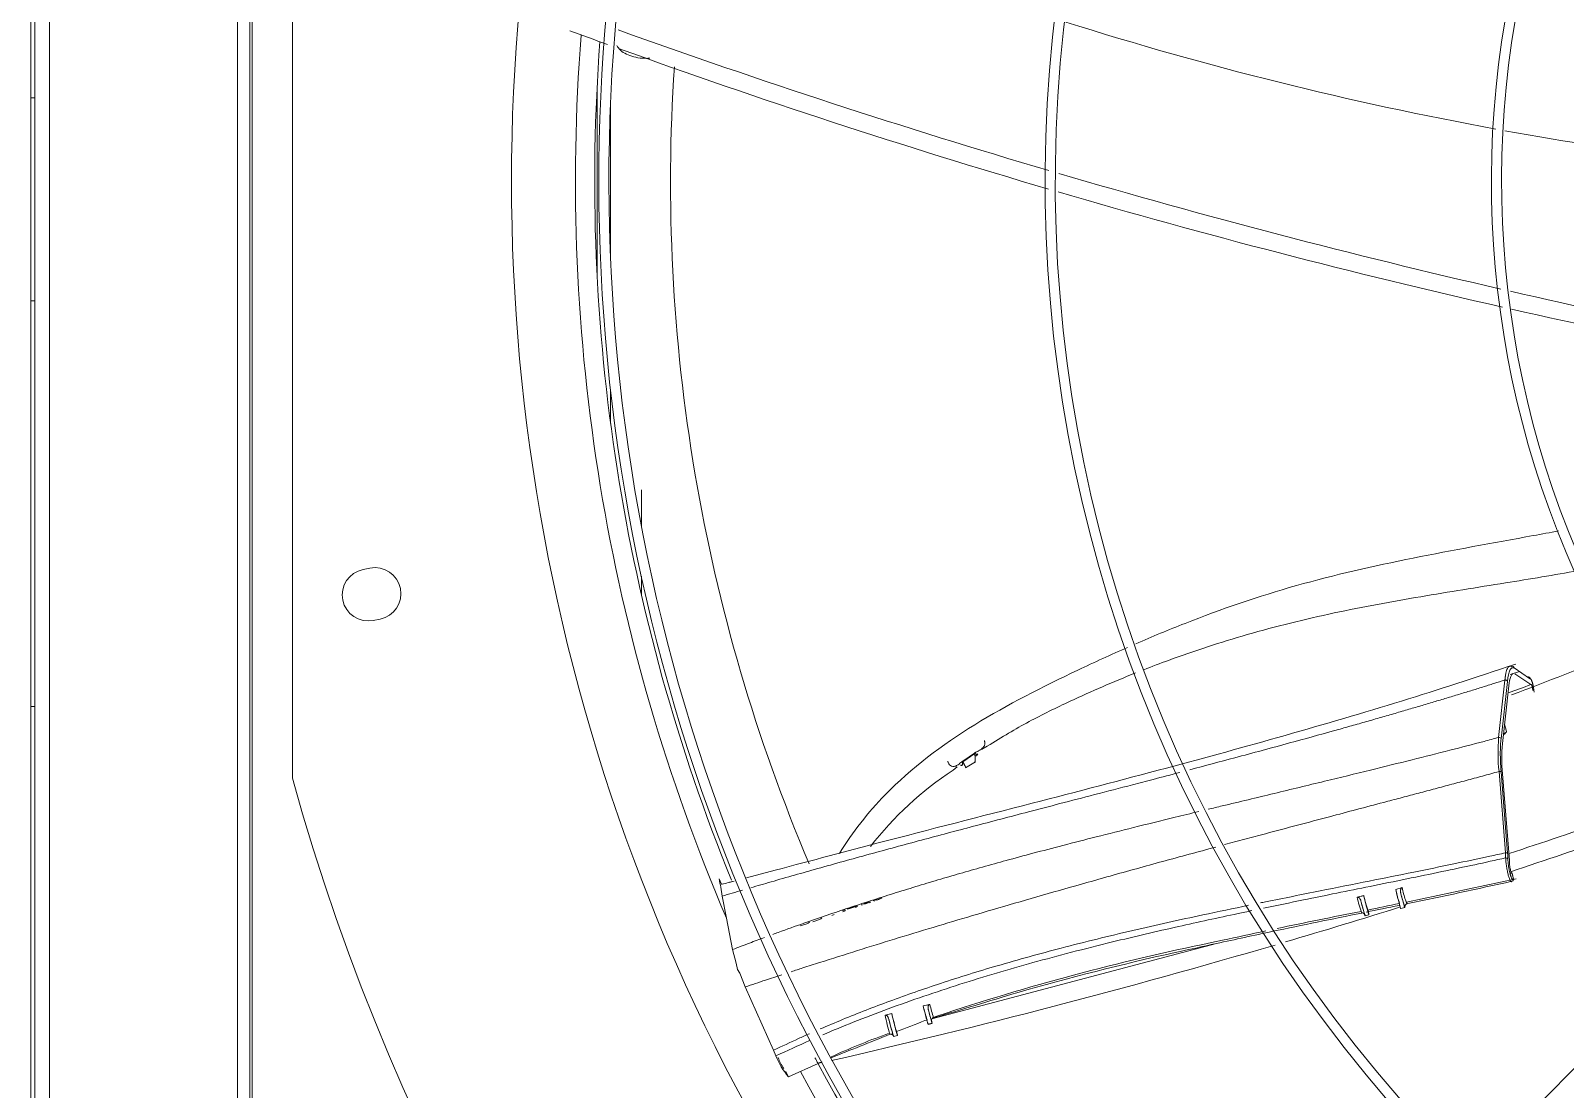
# Model space of a CAD drawing. Header units: millimetres. Extents: x 113490 to 142599, y -20467 to 115.
# Drawn here: x 123554.2 to 123932.5, y -11583.8 to -11322.9 of the extents above; entities that cross this region are included whole.
import ezdxf

# ---------------------------------------------------------------- set-up
doc = ezdxf.new("R2010")
doc.units = ezdxf.units.MM
doc.layers.add('DV3_0', color=7, linetype='Continuous')

msp = doc.modelspace()

# ---------------------------------------------------------------- linework, layer by layer
at = {"layer": 'DV3_0', "color": 7, "linetype": 'Continuous', "lineweight": 15}
for p, q in [((123554.24, -11906.49), (123554.24, -9742.49)), ((123555.24, -11906.49), (123555.24, -9742.49)), ((123605.24, -11847.85), (123605.24, -9857.26)), ((123608.24, -11847.85), (123608.24, -9857.26)), ((123618.74, -11212.82), (123618.74, -11507.16)), ((123554.24, -11339.48), (123555.24, -11339.48)), ((124136.2, -11374.23), (123802.6, -11712.53)), ((123555.24, -11389.48), (123554.24, -11389.48)), ((123704.75, -11444.84), (123704.75, -11436.07)), ((123637.85, -11455.38), (123636.19, -11455.72)), ((123704.75, -11461.9), (123704.75, -11457.32)), ((123638.68, -11468.27), (123640.35, -11467.94)), ((123921.13, -11480.84), (123918.84, -11481.58)), ((123919.85, -11479.98), (123923.64, -11482.54)), ((123923.97, -11484.07), (123920.04, -11481.39)), ((123923.45, -11482.22), (123923.45, -11482.22)), ((123918.54, -11484.4), (123916.96, -11498.62)), ((123555.24, -11489.48), (123554.24, -11489.48)), ((123917.98, -11495.66), (123917.49, -11493.83)), ((123786.82, -11500.95), (123783.93, -11502.95)), ((123788.59, -11500.06), (123789.98, -11499.25)), ((123781.6, -11505.13), (123782.57, -11504.37)), ((123783.93, -11502.95), (123784, -11503.09)), ((123784.63, -11504.58), (123787.05, -11503.1)), ((123916.98, -11506.04), (123918.7, -11527.45)), ((123737.72, -11529.82), (123730.62, -11531.69)), ((123919.67, -11531.96), (123919.3, -11530.37)), ((123723.88, -11531.96), (123724.52, -11533.29)), ((123724.33, -11534.02), (123724.62, -11536.21)), ((123724.62, -11533.27), (123724.52, -11533.29)), ((123727.59, -11532.49), (123726.4, -11532.81)), ((123890.66, -11534.53), (123892.28, -11534.08)), ((123893.29, -11537.66), (123920.31, -11531.98)), ((123724.62, -11536.21), (123725.71, -11541.62)), ((123757.13, -11538.88), (123755.47, -11539.42)), ((123757.14, -11538.93), (123755.89, -11539.34)), ((123757.47, -11538.73), (123757.13, -11538.88)), ((123757.41, -11538.81), (123757.14, -11538.93)), ((123757.6, -11538.67), (123757.41, -11538.81)), ((123757.54, -11538.99), (123757.8, -11538.84)), ((123757.8, -11538.84), (123758.04, -11538.61)), ((123758.94, -11538.32), (123759.26, -11538.37)), ((123759.98, -11537.97), (123759.49, -11538.09)), ((123759.94, -11538.08), (123759.58, -11538.16)), ((123760.21, -11537.99), (123759.94, -11538.08)), ((123760.26, -11537.88), (123759.98, -11537.97)), ((123760.55, -11537.85), (123760.21, -11537.99)), ((123760.67, -11537.71), (123760.26, -11537.88)), ((123760.74, -11537.71), (123760.55, -11537.85)), ((123760.85, -11537.57), (123760.74, -11537.71)), ((123761, -11537.82), (123761.24, -11537.59)), ((123761.9, -11537.24), (123762, -11537.35)), ((123762, -11537.35), (123762.32, -11537.4)), ((123762.41, -11537.19), (123762.24, -11537.13)), ((123762.55, -11537.12), (123762.28, -11537.14)), ((123763.05, -11537), (123762.55, -11537.12)), ((123763, -11537.11), (123762.64, -11537.19)), ((123763.28, -11537.03), (123763, -11537.11)), ((123763.32, -11536.91), (123763.05, -11537)), ((123763.61, -11536.88), (123763.28, -11537.03)), ((123763.73, -11536.75), (123763.32, -11536.91)), ((123763.8, -11536.75), (123763.61, -11536.88)), ((123763.99, -11536.59), (123763.73, -11536.75)), ((123881.13, -11536.47), (123881.82, -11536.28)), ((123881.82, -11536.28), (123882.79, -11536.04)), ((123882.8, -11536.09), (123881.82, -11536.28)), ((123882.8, -11536.09), (123882.79, -11536.04)), ((123891.93, -11539.26), (123892.9, -11539.01)), ((123725.71, -11541.62), (123727.23, -11549.36)), ((123743.89, -11543.55), (123745.55, -11542.99)), ((123745.55, -11542.99), (123745.89, -11542.83)), ((123745.89, -11542.83), (123746.14, -11542.63)), ((123747.01, -11542.5), (123748.67, -11541.94)), ((123748.67, -11541.94), (123749.01, -11541.79)), ((123749.01, -11541.79), (123749.25, -11541.59)), ((123751.65, -11540.95), (123752.27, -11540.74)), ((123754.91, -11539.6), (123754.29, -11539.8)), ((123754.36, -11540.06), (123754.98, -11539.86)), ((123754.98, -11539.86), (123754.85, -11539.4)), ((123883.09, -11541.02), (123884.06, -11540.78)), ((123727.23, -11549.36), (123728.13, -11552.7)), ((123846.48, -11547.85), (123776.36, -11566.45)), ((123845.26, -11547.66), (123847.99, -11547.07)), ((123728.13, -11552.7), (123728.46, -11554.25)), ((123728.46, -11554.25), (123728.97, -11555.15)), ((123728.97, -11555.15), (123730.34, -11558.58)), ((123730.34, -11558.58), (123737.31, -11574.2)), ((123764.79, -11565.51), (123766.44, -11565.14)), ((123774.21, -11563.27), (123775.74, -11562.88)), ((123774.21, -11563.27), (123775.86, -11562.89)), ((123776.42, -11566.2), (123777.82, -11565.7)), ((123774.63, -11566.88), (123775.09, -11566.73)), ((123775.16, -11566.74), (123774.63, -11566.88)), ((123775.44, -11567.8), (123776.41, -11567.56)), ((123775.45, -11567.77), (123776.41, -11567.53)), ((123776.41, -11567.53), (123776.32, -11567.17)), ((123764.99, -11570.31), (123765.65, -11570.08)), ((123766.91, -11570.73), (123766.89, -11570.64)), ((123766.91, -11570.76), (123767.88, -11570.52)), ((123767.87, -11570.39), (123767.66, -11569.6)), ((123737.31, -11574.2), (123737.91, -11575.57)), ((123749.24, -11577.1), (123749.18, -11577.02)), ((123741.01, -11580.72), (123748.28, -11577.43))]:
    msp.add_line(p, q, dxfattribs=at)
at = {"layer": 'DV3_0', "color": 7, "linetype": 'Continuous', "lineweight": 20}
for p, q in [((123558.84, -11903.49), (123558.84, -9745.49)), ((123608.84, -11862.07), (123608.84, -9845.59)), ((123693.84, -11383.52), (123693.84, -11336.47)), ((123697.16, -11379.64), (123697.16, -11340.34)), ((123697.16, -11419.76), (123697.16, -11411.56)), ((123916.02, -11497.11), (123917.58, -11482.96)), ((123916.62, -11497.45), (123918.19, -11483.28)), ((123786.9, -11501.09), (123784, -11503.09)), ((123917.71, -11525.54), (123916.11, -11505.5)), ((123918.24, -11525.65), (123916.64, -11505.61)), ((123917.75, -11526.8), (123917.71, -11525.54)), ((123919.67, -11532), (123919.34, -11530.58))]:
    msp.add_line(p, q, dxfattribs=at)
at = {"layer": 'DV3_0', "color": 7, "linetype": 'Continuous', "lineweight": 15}
for centre, radius, start, end in [((124150.24, -11359.99), 477.5, 136.9802, 223.0198), ((124150.24, -11359.99), 456, 136.2282, 225.3442), ((124150.24, -11359.99), 453.5, 135.9912, 225.5589), ((124150.24, -11359.99), 346, 136.506, 225.3203), ((124150.24, -11359.99), 343.5, 135.6595, 225.6229), ((125250.25, -9969.73), 1840.9, 220.96503, 227.76772), ((124150.24, -11359.99), 236, 136.9648, 225.2631), ((124150.24, -11359.99), 233.5, 136.5342, 225.7814), ((124324, -9595.72), 1840.9, 249.75902, 250.0659), ((124348.03, -9514.29), 1921.39, 250.25788, 253.58726), ((124072.5, -10489.2), 872.25, 252.43948, 259.62023), ((124150.24, -11359.99), 457, 175.6931, 202.1465), ((124324, -9595.72), 1840.9, 250.1557, 253.62673), ((124072.5, -10489.2), 872.25, 259.76861, 265.86893), ((124348.03, -9514.29), 1921.39, 253.66402, 257.02308), ((124324, -9595.72), 1840.9, 253.70468, 257.22546), ((124348.03, -9514.29), 1921.39, 257.09501, 260.12283), ((124324, -9595.72), 1840.9, 257.29812, 260.49472), ((123637.43, -11461.99), 6.4, 101.25, 281.25), ((123639.1, -11461.66), 6.4, 281.25, 101.25), ((123614.11, -10669.83), 871.89, 290.47901, 292.33228), ((123578.74, -10566.14), 980.7, 290.2634, 290.61082), ((123776.32, -11507.47), 12.36, 31.0863, 31.8376), ((123956.03, -11502.21), 39.24, 174.7559, 185.6061), ((123829.21, -11577.14), 86.33, 123.4772, 141.9595), ((124150.24, -11359.99), 551.5, 195.4775, 254.5225), ((123319.22, -9701.77), 1919.9, 288.19223, 289.74418), ((123339.8, -9772.02), 1851.09, 288.2319, 289.91843), ((123914.4, -11529.93), 24.19, 190.9795, 199.6375), ((123908.1, -11531.62), 16.01, 188.8273, 200.2081), ((123919.18, -11532.07), 0.5, 330.9289, 12.9262), ((123339.8, -9772.02), 1851.09, 286.43453, 287.35195), ((123906.62, -11531.1), 26.05, 191.8874, 200.9495), ((123905.25, -11531.88), 22.84, 190.619, 201.0388), ((123735.24, -10805.57), 748.94, 281.43776, 282.05045), ((123893.61, -11538.8), 0.682, 100.6555, 179.6082), ((124185.75, -13086.93), 1576.47, 101.10452, 101.8727), ((123882.34, -11541.1), 0.775, 14.577, 74.918), ((123424, -9548.27), 2043.73, 281.93018, 282.32762), ((124185.75, -13086.93), 1576.47, 101.97651, 102.37149), ((123339.8, -9772.02), 1851.09, 282.85376, 286.35055), ((123962.64, -12121.51), 585.73, 101.56002, 108.39319), ((123627.84, -10575.34), 996.79, 282.07121, 282.67051), ((121942.22, -5475.5), 6361.01, 286.762242, 286.955844), ((123821.45, -11553.68), 57.87, 191.8004, 196.6527), ((123827.19, -11550.91), 62.39, 193.1783, 197.4298), ((123835.98, -11548.14), 63.6, 193.7672, 196.9844), ((123775.82, -11562.68), 0.217, 249.4082, 281.2988), ((123815.06, -11554.98), 50.66, 193.4884, 198.1214), ((124111.63, -12438.16), 934.19, 111.14595, 111.60499), ((123777.43, -11566.87), 1.15, 158.6355, 195.001), ((123777.01, -11567.18), 0.98, 106.1831, 132.1162), ((122641.24, -8765.95), 3021.46, 291.55519, 291.85481), ((123817.17, -11716.99), 155.68, 109.5835, 114.9362), ((123753.43, -11569.72), 16.59, 200.6412, 221.5271), ((123748.11, -11572.73), 10.18, 198.7545, 215.5358), ((124150.24, -11359.99), 464.96, 208.158, 208.3412), ((124150.24, -11359.99), 457, 208.4298, 225.4011)]:
    msp.add_arc(centre, radius, start, end, dxfattribs=at)
at = {"layer": 'DV3_0', "color": 7, "linetype": 'Continuous', "lineweight": 20}
for centre, radius, start, end in [((124150.24, -11359.99), 461.75, 175.5375, 203.1631), ((124141.56, -11360.32), 429.63, 176.1966, 203.0131), ((123961.26, -11500.81), 45.39, 175.3182, 185.9265), ((123898.38, -11527.28), 19.93, 0.7189, 4.7029), ((123503.02, -9651.69), 1926.37, 281.69945, 282.47942), ((123915.8, -11529.61), 34.61, 193.3187, 199.0477), ((123503.02, -9651.69), 1926.37, 281.38636, 281.63535), ((123929.95, -11526.44), 39.1, 193.4878, 198.6422), ((123908.1, -11531.62), 16.01, 200.2081, 203.8309), ((124792.95, -16025.12), 4576.28, 101.47805, 101.75882), ((123986.85, -12223.32), 689.87, 102.60617, 105.9473), ((123816.93, -11553.88), 42.73, 194.0223, 198.1249), ((123831.62, -11550.05), 57.22, 192.9705, 196.4331), ((124148.82, -11361.4), 455.08, 208.1401, 208.34), ((124150.24, -11359.99), 461.75, 208.3699, 225.4011)]:
    msp.add_arc(centre, radius, start, end, dxfattribs=at)
for centre, major_axis, ratio, start_param, end_param in [((123921.94, -11496.51), (2.47, -16.6), 0.179754, 3.019318, 3.763452), ((123919.37, -11480.06), (-0.218, -0.45), 0.976139, 2.165143, 3.931409), ((123923.02, -11477.26), (0.83, -5.36), 0.179908, -0.200081, -0.039458), ((123917.71, -11483.35), (-0.498, 0.049), 0.805706, 3.450205, 5.061922), ((123916.13, -11497.52), (-0.496, 0.063), 0.833159, 3.472934, 5.046604), ((123917.76, -11525.72), (-0.498, -0.04), 0.37387, 3.336805, 4.768335), ((123917.82, -11527.11), (-0.5, -0.005), 0.617283, 3.372309, 4.844377), ((123919.18, -11532.07), (-0.437, 0.243), 0.958352, 3.141576, 3.823082), ((123919.18, -11532.07), (-0.487, -0.112), 0.366919, 2.946969, 3.140847), ((123882.44, -11541.03), (0.698, 0.05), 0.984426, 1.359553, 1.70257)]:
    msp.add_ellipse(centre, major_axis=major_axis, ratio=ratio, start_param=start_param, end_param=end_param, dxfattribs=at)
at = {"layer": 'DV3_0', "color": 7, "linetype": 'Continuous', "lineweight": 15}
for centre, major_axis, ratio, start_param, end_param in [((123923.16, -11482.62), (-0.319, -0.385), 0.964026, 2.39814, 4.055708), ((122638.16, -12010.67), (1052.8, 567.59), 0.529579, -0.151955, -0.148725), ((123891.19, -11536.35), (-0.74, 2.91), 0.031385, 0.886622, 3.141596), ((123919.18, -11532.07), (-0.437, 0.243), 0.958352, 2.27676, 3.141576), ((123882.36, -11538.12), (-0.74, 2.91), 0.031385, 1.377637, 3.141593), ((123883.32, -11537.87), (-0.74, 2.91), 0.031385, 0.880663, 3.86689), ((123892.16, -11536.11), (-0.74, 2.91), 0.031385, 1.37262, 3.36681), ((123767.07, -11567.32), (-0.81, 3.2), 0.031385, 0.813261, 3.41258), ((123774.7, -11564.89), (-0.74, 2.91), 0.031385, 0.97146, 3.141593), ((123775.67, -11564.65), (-0.74, 2.91), 0.031385, 1.418641, 3.277547), ((123766.1, -11567.56), (-0.81, 3.2), 0.031385, 1.319686, 3.141593)]:
    msp.add_ellipse(centre, major_axis=major_axis, ratio=ratio, start_param=start_param, end_param=end_param, dxfattribs=at)
for points, knots in [([(123706.85, -11329.71), (123706.21, -11329.76), (123705.57, -11329.76), (123703.5, -11329.61), (123702.14, -11329.26), (123699.94, -11328.17), (123699.1, -11327.42), (123698.71, -11326.59)], [0.3920382, 0.3920382, 0.3920382, 0.3920382, 0.5, 0.5, 0.75, 0.75, 1, 1, 1, 1]), ([(123930.81, -11446.21), (123928.72, -11446.6), (123926.64, -11446.98), (123914.59, -11449.17), (123904.71, -11450.94), (123885.18, -11454.88), (123875.56, -11457.04), (123856.8, -11462.32), (123847.68, -11465.47), (123834.67, -11470.59), (123830.63, -11472.26), (123826.63, -11474)], [0.0988758, 0.0988758, 0.0988758, 0.0988758, 0.125, 0.125, 0.25, 0.25, 0.375, 0.375, 0.5, 0.5, 0.5569003, 0.5569003, 0.5569003, 0.5569003]), ([(123828.56, -11480.41), (123830.58, -11479.62), (123838.98, -11476.44), (123854.51, -11471.34), (123875.31, -11466.23), (123896.65, -11462.37), (123916.6, -11459.2), (123929.74, -11457.07), (123935.58, -11456.01)], [0.2428611, 0.2428611, 0.2428611, 0.2428611, 0.2795611, 0.3948142, 0.5195556, 0.6421753, 0.7617357, 0.8637565, 0.8637565, 0.8637565, 0.8637565]), ([(123824.59, -11474.9), (123820.48, -11476.71), (123816.4, -11478.58), (123803.63, -11484.63), (123794.98, -11488.98), (123778.82, -11498.96), (123771.3, -11504.6), (123760.6, -11515.6), (123756.8, -11520.37), (123753.54, -11525.66)], [0.5665409, 0.5665409, 0.5665409, 0.5665409, 0.625, 0.625, 0.75, 0.75, 0.875, 0.875, 0.9567536, 0.9567536, 0.9567536, 0.9567536]), ([(123920.28, -11479.01), (123909.96, -11482.42), (123892.49, -11488.17), (123863.17, -11496.76), (123832.92, -11505.04), (123799.71, -11513.7), (123766.78, -11522.09), (123747.15, -11527.31), (123737.72, -11529.82)], [0, 0, 0, 0, 0.15645, 0.313934, 0.474258, 0.65466, 0.859412, 1, 1, 1, 1]), ([(123789.98, -11499.25), (123793.72, -11496.96), (123799.86, -11493.23), (123809.65, -11488.5), (123818.4, -11484.55), (123823.81, -11482.3), (123826.56, -11481.2)], [0, 0, 0, 0, 0.0674341, 0.1313492, 0.1805317, 0.2307038, 0.2307038, 0.2307038, 0.2307038]), ([(123919.58, -11481.36), (123919.56, -11481.37), (123919.47, -11481.41), (123919.3, -11481.55), (123919.1, -11481.86), (123918.92, -11482.31), (123918.79, -11482.75), (123918.71, -11483.16), (123918.65, -11483.47), (123918.59, -11483.89), (123918.56, -11484.22), (123918.54, -11484.4)], [0.2206589, 0.2206589, 0.2206589, 0.2206589, 0.2457421, 0.3663177, 0.4945423, 0.6134411, 0.7461812, 0.7911285, 0.8485935, 0.918337, 1, 1, 1, 1]), ([(123918.7, -11479.55), (123918.72, -11479.54), (123918.8, -11479.51), (123918.92, -11479.5), (123919.06, -11479.52), (123919.16, -11479.57), (123919.21, -11479.59)], [0.7789943, 0.7789943, 0.7789943, 0.7789943, 0.8174029, 0.8795263, 0.9404048, 1, 1, 1, 1]), ([(123923.81, -11482.62), (123923.83, -11482.63), (123923.88, -11482.64), (123923.95, -11482.7), (123924.02, -11482.8), (123924.08, -11482.92), (123924.15, -11483.06), (123924.21, -11483.2), (123924.26, -11483.35), (123924.3, -11483.5), (123924.35, -11483.64), (123924.39, -11483.78), (123924.43, -11483.94), (123924.47, -11484.13), (123924.52, -11484.34), (123924.57, -11484.59), (123924.61, -11484.85), (123924.66, -11485.12), (123924.7, -11485.38), (123924.73, -11485.66), (123924.75, -11485.84), (123924.76, -11485.94)], [0, 0, 0, 0, 0.070656, 0.138985, 0.205034, 0.267514, 0.324952, 0.376491, 0.422024, 0.462559, 0.49991, 0.536192, 0.5739, 0.615856, 0.664062, 0.718193, 0.775155, 0.831278, 0.884322, 0.938551, 1, 1, 1, 1]), ([(123924.45, -11485.52), (123924.44, -11485.47), (123924.43, -11485.37), (123924.41, -11485.23), (123924.39, -11485.08), (123924.37, -11484.95), (123924.34, -11484.77), (123924.29, -11484.57), (123924.23, -11484.35), (123924.18, -11484.22), (123924.13, -11484.13), (123924.1, -11484.08), (123924.06, -11484.05), (123924.03, -11484.03), (123924, -11484.04), (123923.98, -11484.06), (123923.97, -11484.07)], [0, 0, 0, 0, 0.061484, 0.120759, 0.17791, 0.233099, 0.286578, 0.387652, 0.494958, 0.599985, 0.656741, 0.717347, 0.789284, 0.851454, 0.928238, 1, 1, 1, 1]), ([(123917.96, -11495.58), (123917.98, -11495.67), (123917.9, -11495.83), (123917.62, -11496.03), (123917.43, -11496.1), (123917.32, -11496.14)], [0.5009267, 0.5009267, 0.5009267, 0.5009267, 0.7479007, 0.8535179, 1, 1, 1, 1]), ([(123917.34, -11496.1), (123917.37, -11496.09), (123917.44, -11496.07), (123917.53, -11496.07), (123917.58, -11496.09), (123917.61, -11496.11), (123917.62, -11496.13), (123917.63, -11496.16), (123917.61, -11496.19), (123917.58, -11496.24), (123917.5, -11496.29), (123917.43, -11496.32), (123917.4, -11496.33)], [0, 0, 0, 0, 0.124634, 0.249634, 0.374563, 0.424786, 0.500012, 0.562745, 0.625486, 0.750415, 0.875412, 1, 1, 1, 1]), ([(123786.9, -11501.09), (123786.91, -11501.16), (123786.93, -11501.31), (123786.96, -11501.52), (123786.98, -11501.73), (123787, -11501.92), (123787.02, -11502.11), (123787.03, -11502.29), (123787.03, -11502.46), (123787.03, -11502.61), (123787.02, -11502.75), (123787, -11502.88), (123786.98, -11502.99), (123786.95, -11503.08), (123786.91, -11503.16), (123786.86, -11503.22), (123786.82, -11503.24), (123786.8, -11503.25)], [0, 0, 0, 0, 0.0319985, 0.0644103, 0.0972083, 0.1303695, 0.1638756, 0.1977141, 0.2318782, 0.2663682, 0.3011914, 0.3363627, 0.3719057, 0.4078521, 0.444243, 0.4811279, 0.5185658, 0.5185658, 0.5185658, 0.5185658]), ([(123789.28, -11497.89), (123789.3, -11497.94), (123789.32, -11498.03), (123789.35, -11498.16), (123789.38, -11498.29), (123789.39, -11498.41), (123789.39, -11498.53), (123789.39, -11498.64), (123789.38, -11498.8), (123789.33, -11499.01), (123789.19, -11499.3), (123788.94, -11499.63), (123788.53, -11499.99), (123788.11, -11500.26), (123787.74, -11500.46), (123787.48, -11500.59), (123787.27, -11500.69), (123787.11, -11500.77), (123787.03, -11500.81), (123786.96, -11500.85), (123786.88, -11500.9), (123786.84, -11500.93), (123786.82, -11500.95)], [0, 0, 0, 0, 0.032328, 0.063073, 0.092245, 0.119888, 0.146068, 0.170876, 0.194414, 0.256978, 0.319523, 0.419318, 0.545451, 0.702088, 0.765789, 0.831971, 0.904287, 0.924636, 0.944337, 0.963782, 0.98257, 1, 1, 1, 1]), ([(123787.51, -11501.17), (123787.55, -11501.21), (123787.61, -11501.29), (123787.65, -11501.41), (123787.6, -11501.44), (123787.46, -11501.37), (123787.32, -11501.27), (123787.17, -11501.15), (123787.05, -11501.07), (123786.98, -11501.05), (123786.93, -11501.06), (123786.91, -11501.08), (123786.9, -11501.09)], [0, 0, 0, 0, 0.126378, 0.21914, 0.466092, 0.602057, 0.745168, 0.891066, 0.957479, 0.981985, 0.99081, 1, 1, 1, 1]), ([(123787.51, -11501.17), (123787.51, -11501.2), (123787.5, -11501.26), (123787.48, -11501.34), (123787.46, -11501.4), (123787.43, -11501.46), (123787.4, -11501.51), (123787.37, -11501.55), (123787.33, -11501.58), (123787.29, -11501.6), (123787.25, -11501.61), (123787.2, -11501.62), (123787.15, -11501.61), (123787.1, -11501.6), (123787.04, -11501.57), (123786.99, -11501.55), (123786.96, -11501.53)], [0, 0, 0, 0, 0.0396478, 0.0788683, 0.1176969, 0.1561688, 0.1943187, 0.232181, 0.2697894, 0.3071769, 0.3443762, 0.3814187, 0.4183352, 0.4551558, 0.4919094, 0.5415641, 0.5415641, 0.5415641, 0.5415641]), ([(123783.93, -11502.95), (123783.87, -11502.99), (123783.72, -11503.1), (123783.42, -11503.34), (123783.05, -11503.65), (123782.51, -11504.01), (123781.9, -11504.31), (123781.19, -11504.26), (123780.57, -11503.79), (123780.35, -11503.3), (123780.22, -11503)], [0, 0, 0, 0, 0.04318, 0.110156, 0.237581, 0.354066, 0.528948, 0.673893, 0.807982, 1, 1, 1, 1]), ([(123784, -11503.09), (123783.99, -11503.1), (123783.96, -11503.14), (123783.95, -11503.19), (123783.93, -11503.27), (123783.92, -11503.36), (123783.9, -11503.49), (123783.88, -11503.67), (123783.82, -11503.85), (123783.73, -11504.02), (123783.57, -11504.1), (123783.48, -11503.94), (123783.44, -11503.87)], [0, 0, 0, 0, 0.012152, 0.036167, 0.072819, 0.121928, 0.182541, 0.276734, 0.444448, 0.565014, 0.79299, 1, 1, 1, 1]), ([(123783.44, -11503.87), (123783.44, -11503.87), (123783.45, -11503.89), (123783.47, -11503.92), (123783.49, -11503.94), (123783.51, -11503.97), (123783.52, -11503.99), (123783.53, -11503.99)], [0, 0, 0, 0, 0.0162808, 0.0362064, 0.0597339, 0.0868175, 0.1174109, 0.1174109, 0.1174109, 0.1174109]), ([(123784, -11503.09), (123784.02, -11503.15), (123784.08, -11503.27), (123784.16, -11503.43), (123784.23, -11503.58), (123784.3, -11503.72), (123784.36, -11503.84), (123784.42, -11503.96), (123784.48, -11504.07), (123784.53, -11504.16), (123784.57, -11504.24), (123784.61, -11504.31), (123784.65, -11504.37), (123784.68, -11504.42), (123784.71, -11504.45), (123784.73, -11504.48), (123784.75, -11504.49), (123784.76, -11504.49), (123784.77, -11504.49), (123784.77, -11504.49)], [0, 0, 0, 0, 0.0318903, 0.0633931, 0.0945091, 0.1252398, 0.1555879, 0.1855574, 0.2151535, 0.2443828, 0.2732533, 0.3017752, 0.3299622, 0.3578293, 0.3853906, 0.4126604, 0.4396522, 0.4663794, 0.4748855, 0.4748855, 0.4748855, 0.4748855]), ([(123918.7, -11527.45), (123918.69, -11527.47), (123918.69, -11527.52), (123918.68, -11527.6), (123918.67, -11527.7), (123918.67, -11527.87), (123918.68, -11528.07), (123918.69, -11528.33), (123918.72, -11528.59), (123918.77, -11528.96), (123918.85, -11529.42), (123918.97, -11529.92), (123919.08, -11530.24), (123919.17, -11530.43), (123919.22, -11530.51), (123919.26, -11530.55), (123919.29, -11530.57), (123919.32, -11530.58), (123919.34, -11530.58), (123919.34, -11530.58)], [0, 0, 0, 0, 0.024695, 0.053782, 0.087879, 0.127694, 0.203988, 0.253847, 0.318526, 0.37839, 0.501334, 0.62403, 0.747508, 0.806312, 0.8729, 0.899948, 0.936287, 0.974327, 1, 1, 1, 1]), ([(123919.34, -11530.58), (123919.35, -11530.57), (123919.35, -11530.57), (123919.35, -11530.57), (123919.33, -11530.56), (123919.3, -11530.55), (123919.23, -11530.54), (123919.15, -11530.53), (123919.05, -11530.54), (123918.95, -11530.55), (123918.88, -11530.56), (123918.84, -11530.57)], [0, 0, 0, 0, 0.087092, 0.172213, 0.257026, 0.380631, 0.50268, 0.627614, 0.750237, 0.875771, 1, 1, 1, 1]), ([(123891.93, -11535.56), (123891.91, -11535.51), (123891.89, -11535.41), (123891.86, -11535.26), (123891.85, -11535.13), (123891.83, -11535), (123891.83, -11534.83), (123891.84, -11534.65), (123891.9, -11534.45), (123891.97, -11534.3), (123892.07, -11534.19), (123892.17, -11534.12), (123892.24, -11534.09), (123892.28, -11534.08)], [0, 0, 0, 0, 0.088851, 0.173568, 0.254282, 0.331144, 0.404329, 0.55088, 0.680167, 0.780153, 0.868435, 0.936175, 1, 1, 1, 1]), ([(123919.29, -11532.55), (123919.28, -11532.56), (123919.27, -11532.59), (123919.24, -11532.62), (123919.22, -11532.64), (123919.2, -11532.66), (123919.17, -11532.67), (123919.15, -11532.67), (123919.1, -11532.65), (123919.02, -11532.6), (123918.94, -11532.49), (123918.91, -11532.42)], [0, 0, 0, 0, 0.0206902, 0.0405381, 0.0595432, 0.0777058, 0.0950265, 0.1115061, 0.1271451, 0.1930185, 0.2534069, 0.2534069, 0.2534069, 0.2534069]), ([(123881.13, -11536.47), (123881.15, -11536.46), (123881.19, -11536.45), (123881.25, -11536.45), (123881.3, -11536.45), (123881.39, -11536.46), (123881.51, -11536.5), (123881.64, -11536.6), (123881.78, -11536.74), (123881.89, -11536.92), (123881.98, -11537.12), (123882.06, -11537.34), (123882.1, -11537.5), (123882.12, -11537.58)], [0, 0, 0, 0, 0.032379, 0.064877, 0.098196, 0.132989, 0.220633, 0.319533, 0.44843, 0.594641, 0.718998, 0.853852, 1, 1, 1, 1]), ([(123893.48, -11538.08), (123893.46, -11538.08), (123893.42, -11538.09), (123893.35, -11538.12), (123893.2, -11538.2), (123893.07, -11538.35), (123892.98, -11538.52), (123892.93, -11538.66), (123892.91, -11538.77), (123892.9, -11538.87), (123892.9, -11538.91), (123892.9, -11538.94)], [0, 0, 0, 0, 0.0308, 0.062191, 0.13033, 0.312414, 0.440895, 0.587725, 0.713605, 0.850761, 1, 1, 1, 1]), ([(123764.79, -11565.51), (123764.81, -11565.51), (123764.85, -11565.5), (123764.91, -11565.5), (123764.97, -11565.51), (123765.06, -11565.53), (123765.17, -11565.58), (123765.31, -11565.69), (123765.44, -11565.85), (123765.55, -11566.05), (123765.65, -11566.28), (123765.73, -11566.52), (123765.78, -11566.7), (123765.8, -11566.79)], [0, 0, 0, 0, 0.029358, 0.059261, 0.090527, 0.123873, 0.209457, 0.309205, 0.438254, 0.585956, 0.712395, 0.850229, 1, 1, 1, 1]), ([(123775.47, -11564.23), (123775.46, -11564.18), (123775.43, -11564.08), (123775.41, -11563.94), (123775.39, -11563.8), (123775.39, -11563.64), (123775.4, -11563.46), (123775.43, -11563.28), (123775.49, -11563.14), (123775.57, -11563.03), (123775.65, -11562.94), (123775.71, -11562.9), (123775.74, -11562.88)], [0, 0, 0, 0, 0.101988, 0.199112, 0.29162, 0.379801, 0.524136, 0.654838, 0.75935, 0.85428, 0.929517, 1, 1, 1, 1]), ([(123766, -11570.26), (123766.02, -11570.25), (123766.05, -11570.24), (123766.11, -11570.23), (123766.16, -11570.22), (123766.24, -11570.22), (123766.34, -11570.23), (123766.51, -11570.27), (123766.67, -11570.37), (123766.79, -11570.49), (123766.85, -11570.58), (123766.87, -11570.62), (123766.89, -11570.64)], [0, 0, 0, 0, 0.050319, 0.100915, 0.151856, 0.203202, 0.306476, 0.420612, 0.688125, 0.841016, 0.929395, 1, 1, 1, 1]), ([(123748.28, -11577.43), (123748.31, -11577.42), (123748.38, -11577.39), (123748.47, -11577.36), (123748.56, -11577.32), (123748.68, -11577.28), (123748.82, -11577.23), (123748.97, -11577.19), (123749.1, -11577.15), (123749.19, -11577.13), (123749.23, -11577.11), (123749.24, -11577.1), (123749.24, -11577.1), (123749.24, -11577.1)], [0, 0, 0, 0, 0.062517, 0.125211, 0.188491, 0.252013, 0.379928, 0.50779, 0.633992, 0.757648, 0.879107, 0.939522, 1, 1, 1, 1])]:
    msp.add_open_spline(points, degree=3, knots=knots, dxfattribs=at)
at = {"layer": 'DV3_0', "color": 7, "linetype": 'Continuous', "lineweight": 20}
for points, knots in [([(123917.58, -11482.96), (123917.58, -11482.88), (123917.59, -11482.74), (123917.61, -11482.55), (123917.63, -11482.39), (123917.65, -11482.25), (123917.66, -11482.15), (123917.69, -11481.93), (123917.74, -11481.64), (123917.84, -11481.13), (123917.97, -11480.61), (123918.17, -11480.11), (123918.39, -11479.76), (123918.58, -11479.6), (123918.68, -11479.56), (123918.7, -11479.55)], [0, 0, 0, 0, 0.0298431, 0.0562608, 0.079214, 0.0986714, 0.1146082, 0.1270052, 0.1941541, 0.2536274, 0.3863546, 0.5051986, 0.6334618, 0.7540799, 0.7789943, 0.7789943, 0.7789943, 0.7789943]), ([(123917.58, -11482.96), (123916.67, -11483.24), (123914.84, -11483.82), (123912.05, -11484.69), (123909.17, -11485.59), (123906.2, -11486.49), (123903.15, -11487.42), (123900.01, -11488.36), (123896.78, -11489.32), (123893.46, -11490.3), (123890.05, -11491.29), (123886.55, -11492.3), (123882.96, -11493.32), (123879.29, -11494.37), (123873.13, -11496.09), (123863.69, -11498.7), (123851.81, -11501.91), (123843.61, -11504.08), (123839.92, -11505.06)], [0, 0, 0, 0, 0.014183, 0.0288022, 0.0438596, 0.0593574, 0.0752979, 0.0916834, 0.108516, 0.1257975, 0.14353, 0.1617153, 0.1803553, 0.199452, 0.2190068, 0.2761651, 0.3462044, 0.4033553, 0.4033553, 0.4033553, 0.4033553]), ([(123916.02, -11497.11), (123914.82, -11497.43), (123910.82, -11498.49), (123903.72, -11500.33), (123894.39, -11502.68), (123884.1, -11505.23), (123872.76, -11507.99), (123860.58, -11510.92), (123851.01, -11513.22), (123845.6, -11514.52), (123844.45, -11514.8)], [0, 0, 0, 0, 0.0191542, 0.0640617, 0.113509, 0.1678338, 0.2276236, 0.293451, 0.3607122, 0.3789398, 0.3789398, 0.3789398, 0.3789398]), ([(123916.64, -11505.61), (123916.61, -11505.25), (123916.56, -11504.53), (123916.5, -11503.49), (123916.46, -11502.49), (123916.43, -11501.53), (123916.43, -11500.61), (123916.45, -11499.74), (123916.48, -11498.92), (123916.54, -11498.14), (123916.59, -11497.67), (123916.62, -11497.45)], [0, 0, 0, 0, 0.109418, 0.218488, 0.328111, 0.438, 0.54803, 0.65855, 0.771091, 0.885182, 1, 1, 1, 1]), ([(123837.44, -11505.71), (123835.24, -11506.29), (123831.35, -11507.31), (123824.36, -11509.13), (123816.7, -11511.12), (123808.17, -11513.34), (123798.21, -11515.94), (123786.84, -11518.92), (123773.75, -11522.4), (123760.94, -11525.87), (123750.51, -11528.76), (123742.46, -11531.04), (123736.96, -11532.61), (123733.35, -11533.66), (123731.68, -11534.14)], [0.4161929, 0.4161929, 0.4161929, 0.4161929, 0.4501907, 0.4764166, 0.5245765, 0.5686568, 0.6086149, 0.6787752, 0.7448018, 0.8115932, 0.8776529, 0.9069317, 0.9370804, 0.9632634, 0.9632634, 0.9632634, 0.9632634]), ([(123916.11, -11505.5), (123914.76, -11505.87), (123912.05, -11506.6), (123908, -11507.7), (123903.94, -11508.78), (123899.88, -11509.87), (123895.82, -11510.95), (123891.76, -11512.02), (123884.6, -11513.92), (123873.52, -11516.84), (123862.11, -11519.87), (123853.48, -11522.17), (123850.13, -11523.07), (123848.47, -11523.52)], [0, 0, 0, 0, 0.0217234, 0.0434514, 0.0651837, 0.0869197, 0.1086594, 0.1304026, 0.1521493, 0.2236007, 0.3082973, 0.3353966, 0.3621618, 0.3621618, 0.3621618, 0.3621618]), ([(123842.12, -11515.36), (123840.17, -11515.83), (123834.8, -11517.13), (123826.37, -11519.2), (123817.15, -11521.51), (123808.89, -11523.63), (123801.51, -11525.57), (123794.9, -11527.36), (123788.91, -11529.02), (123783.3, -11530.61), (123777.82, -11532.21), (123772.35, -11533.86), (123766.85, -11535.55), (123761.39, -11537.29), (123755.95, -11539.06), (123750.43, -11540.92), (123744.6, -11542.94), (123740.13, -11544.54), (123737.58, -11545.47), (123737.13, -11545.64)], [0.3911704, 0.3911704, 0.3911704, 0.3911704, 0.4219505, 0.4760424, 0.5241516, 0.5674854, 0.6062973, 0.6407511, 0.6718307, 0.7009715, 0.72961, 0.7586398, 0.7878647, 0.8169556, 0.8456389, 0.874599, 0.9053004, 0.9392274, 0.9465458, 0.9465458, 0.9465458, 0.9465458]), ([(123846.33, -11524.1), (123845.76, -11524.25), (123840.86, -11525.58), (123831.62, -11528.09), (123819.33, -11531.5), (123807.68, -11534.8), (123796.93, -11537.89), (123786.57, -11540.93), (123776.71, -11543.87), (123767.26, -11546.74), (123757.94, -11549.63), (123750.4, -11552.01), (123744.96, -11553.76), (123742.63, -11554.51), (123741.7, -11554.82)], [0.3735983, 0.3735983, 0.3735983, 0.3735983, 0.3827721, 0.4523653, 0.5223247, 0.580713, 0.6402671, 0.6958477, 0.7484166, 0.7999318, 0.8492257, 0.8999629, 0.9226776, 0.9379893, 0.9379893, 0.9379893, 0.9379893]), ([(123917.71, -11525.54), (123916.43, -11525.82), (123912.18, -11526.74), (123904.64, -11528.33), (123894.73, -11530.36), (123883.76, -11532.57), (123871.59, -11534.99), (123862.64, -11536.79), (123857.72, -11537.79), (123857.3, -11537.87)], [0, 0, 0, 0, 0.0210593, 0.0696993, 0.1235028, 0.183056, 0.2489584, 0.3224962, 0.3293416, 0.3293416, 0.3293416, 0.3293416]), ([(123917.75, -11526.8), (123915.22, -11527.35), (123909.98, -11528.5), (123901.87, -11530.2), (123893.26, -11531.98), (123881.88, -11534.3), (123870.1, -11536.68), (123861.36, -11538.49), (123858.1, -11539.17)], [0, 0, 0, 0, 0.0417012, 0.0860656, 0.1330959, 0.1827939, 0.2725774, 0.3260678, 0.3260678, 0.3260678, 0.3260678]), ([(123918.91, -11532.42), (123918.87, -11532.35), (123918.78, -11532.19), (123918.66, -11531.87), (123918.53, -11531.48), (123918.36, -11530.89), (123918.16, -11530.04), (123917.99, -11529.1), (123917.89, -11528.35), (123917.83, -11527.86), (123917.79, -11527.46), (123917.77, -11527.12), (123917.76, -11526.91), (123917.75, -11526.8)], [0.2534069, 0.2534069, 0.2534069, 0.2534069, 0.3175249, 0.3785502, 0.4412392, 0.5027172, 0.6254039, 0.7493043, 0.8107487, 0.8740286, 0.9140105, 0.9560016, 1, 1, 1, 1]), ([(123854.38, -11538.47), (123850.63, -11539.24), (123841.12, -11541.23), (123825.71, -11544.64), (123808.77, -11548.77), (123792.97, -11553.13), (123778.87, -11557.5), (123766.19, -11561.92), (123756.32, -11565.76), (123750.66, -11568.15), (123748.82, -11568.94)], [0.3452723, 0.3452723, 0.3452723, 0.3452723, 0.406586, 0.5009576, 0.5981454, 0.6857366, 0.7633916, 0.8342268, 0.9005803, 0.9325562, 0.9325562, 0.9325562, 0.9325562]), ([(123855.2, -11539.77), (123854.07, -11540.01), (123848.02, -11541.29), (123836.54, -11543.79), (123822.85, -11546.97), (123810.91, -11549.97), (123798.36, -11553.34), (123783.25, -11557.81), (123768.52, -11562.83), (123757.31, -11567.12), (123751.98, -11569.31), (123749.5, -11570.36)], [0.3419243, 0.3419243, 0.3419243, 0.3419243, 0.3606127, 0.4412254, 0.5306463, 0.5863802, 0.6389306, 0.739368, 0.8394667, 0.8887403, 0.9320126, 0.9320126, 0.9320126, 0.9320126]), ([(123735.11, -11546.38), (123733.87, -11546.84), (123731.24, -11547.83), (123728.61, -11548.83), (123727.23, -11549.36)], [0.95740736, 0.95740736, 0.95740736, 0.95740736, 0.97745289, 1, 1, 1, 1]), ([(123739.37, -11555.58), (123738.02, -11556.02), (123735.01, -11557.01), (123732, -11558.02), (123730.34, -11558.58)], [0.95067555, 0.95067555, 0.95067555, 0.95067555, 0.97269727, 1, 1, 1, 1]), ([(123746.14, -11570.11), (123745.26, -11570.51), (123742.3, -11571.83), (123739.36, -11573.21), (123737.31, -11574.2)], [0.94812441, 0.94812441, 0.94812441, 0.94812441, 0.96364208, 1, 1, 1, 1])]:
    msp.add_open_spline(points, degree=3, knots=knots, dxfattribs=at)
at = {"layer": 'DV3_0', "color": 7, "linetype": 'Continuous', "lineweight": 15}
msp.add_rational_spline([(123923.15, -11482.23), (123923.47, -11482.11), (123923.76, -11482.28), (123923.81, -11482.62)], [1.21852171348, 0.920082528787, 0.927331319704, 1.24026808623], degree=3, dxfattribs=at)
at = {"layer": 'DV3_0', "color": 7, "linetype": 'Continuous', "lineweight": 20}
msp.add_rational_spline([(123916.11, -11505.5), (123916.37, -11505.47), (123916.58, -11505.52), (123916.64, -11505.61)], [1.11446401249, 0.944538786466, 0.963807843942, 1.17227118492], degree=3, dxfattribs=at)
for points in [[(123919.67, -11532), (123919.65, -11532.03), (123919.61, -11532.08), (123919.55, -11532.11), (123919.48, -11532.1), (123919.41, -11532.05), (123919.33, -11531.96), (123919.25, -11531.83), (123919.17, -11531.67), (123919.08, -11531.47), (123919, -11531.24), (123918.92, -11530.99), (123918.83, -11530.7), (123918.75, -11530.4), (123918.68, -11530.08), (123918.61, -11529.74), (123918.55, -11529.39), (123918.49, -11529.04), (123918.44, -11528.68), (123918.39, -11528.33), (123918.36, -11527.98), (123918.33, -11527.65), (123918.31, -11527.33), (123918.31, -11527.13), (123918.31, -11527.03)], [(123727.59, -11532.48), (123726.6, -11532.74), (123725.61, -11533), (123724.62, -11533.27)], [(123729.67, -11534.73), (123727.99, -11535.22), (123726.31, -11535.72), (123724.62, -11536.21)], [(123746.19, -11571.8), (123743.42, -11573.03), (123740.66, -11574.3), (123737.91, -11575.57)]]:
    msp.add_open_spline(points, degree=3, dxfattribs=at)

doc.saveas('drawing.dxf')
